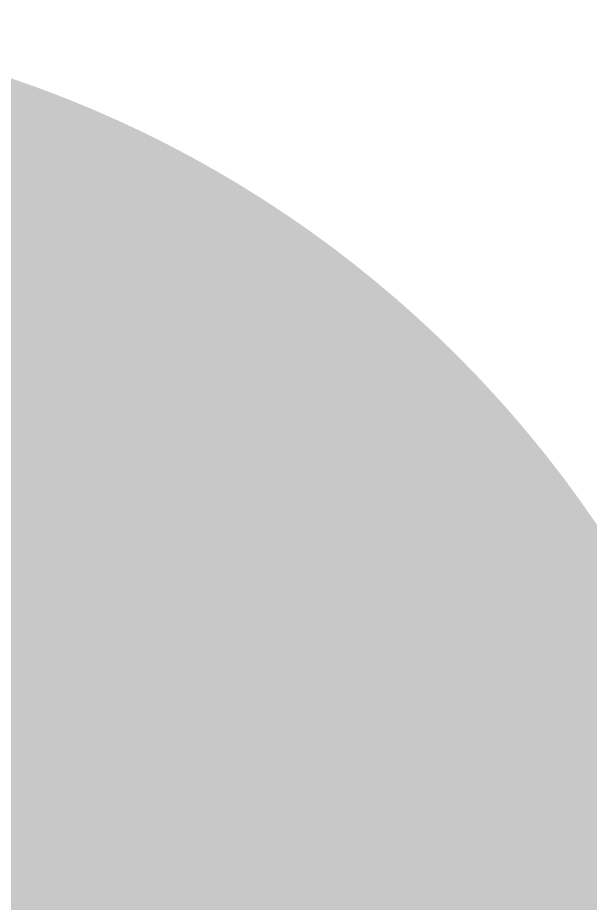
# Model space of a CAD drawing. Header units: inches. Extents: x 0.2 to 39.7, y 0.3 to 24.9.
# Drawn here: x 11.8227 to 11.9717, y 11.3198 to 11.5501 of the extents above; entities that cross this region are included whole.
import ezdxf

# ---------------------------------------------------------------- set-up
doc = ezdxf.new("R2010")
doc.units = ezdxf.units.IN
for name, color, linetype in [('Bottom Layer', 76, 'Continuous'), ('Bottom Layer 1', 5, 'Continuous'), ('Top Layer', 16, 'Continuous'), ('Top Layer 1', 1, 'Continuous'), ('Via Holes', 16, 'Continuous')]:
    doc.layers.add(name, color=color, linetype=linetype)

msp = doc.modelspace()

# ---------------------------------------------------------------- hatches: boundary and pattern name
at = {"layer": 'Bottom Layer'}
h = msp.add_hatch(color=76, dxfattribs=at)
edge = h.paths.add_edge_path()
edge.add_arc((11.725, 11.25), 0.3, 0, 360)
at = {"layer": 'Bottom Layer 1'}
h = msp.add_hatch(color=5, dxfattribs=at)
edge = h.paths.add_edge_path()
edge.add_arc((11.725, 11.25), 0.3, 0, 360)
at = {"layer": 'Top Layer'}
h = msp.add_hatch(color=16, dxfattribs=at)
edge = h.paths.add_edge_path()
edge.add_arc((11.725, 11.25), 0.3, 0, 360)
at = {"layer": 'Top Layer 1'}
h = msp.add_hatch(color=1, dxfattribs=at)
edge = h.paths.add_edge_path()
edge.add_arc((11.725, 11.25), 0.3, 0, 360)
at = {"layer": 'Via Holes'}
h = msp.add_hatch(color=7, dxfattribs=at)
edge = h.paths.add_edge_path()
edge.add_arc((11.725, 11.25), 0.15, 0, 360)

doc.saveas('drawing.dxf')
